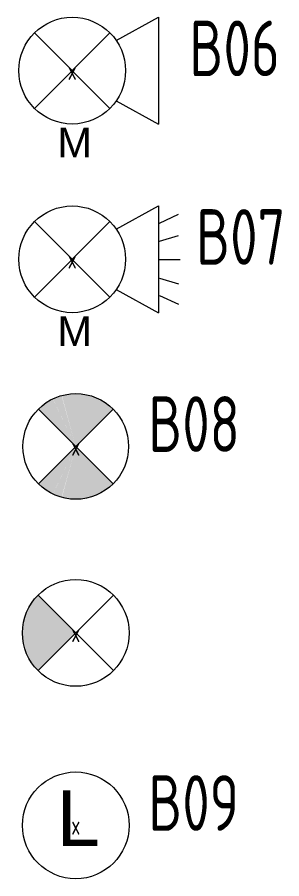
# Model space of a CAD drawing. Header units: metres. Extents: x -162 to 83385, y -62392 to -1971.
# Drawn here: x -25 to 689, y -26855 to -24531 of the extents above; entities that cross this region are included whole.
import ezdxf
from ezdxf.enums import TextEntityAlignment as Align

# ---------------------------------------------------------------- set-up
doc = ezdxf.new("R2010")
doc.units = ezdxf.units.M
doc.header["$LTSCALE"] = 0.5
for name, color, linetype, lineweight in [('ELIN_Attribut_01_Produkt_ID', 7, 'Continuous', 0), ('ELIN_Attribut_02_Stromkreis', 7, 'Continuous', 0), ('ELIN_Attribut_03_Verteilerbereich', 7, 'Continuous', 0), ('ELIN_Attribut_04_Montagehoehe', 7, 'Continuous', 0), ('ELIN_Attribut_05_Montageart', 7, 'Continuous', 0), ('ELIN_Attribut_06_Tuernummer', 7, 'Continuous', 0), ('ELIN_Attribut_07_Bemerkung', 7, 'Continuous', 0), ('ELIN_Attribut_08_Adresse', 7, 'Continuous', 0), ('ELIN_Attribut_10_AKZ1', 7, 'Continuous', 0), ('ELIN_Attribut_11_AKZ2', 7, 'Continuous', 0), ('ELIN_Attribut_12_Sonstiges1', 7, 'Continuous', 0), ('ELIN_Attribut_13_Sonstiges2', 7, 'Continuous', 0), ('ELIN_Attribut_14_Bauteil', 7, 'Continuous', 0), ('ELIN_Attribut_15_Ebene', 7, 'Continuous', 0), ('ELIN_Attribut_16_Raumnummer', 7, 'Continuous', 0), ('ELIN_Attribut_17_Raumname', 7, 'Continuous', 0), ('ELIN_Attribut_18_Montageabschnitt', 7, 'Continuous', 0), ('ELIN_Attribut_Basispunkt', 2, 'Continuous', 0), ('ELIN_Attribute_GEMOS', 11, 'Continuous', 0), ('ELIN_BMA_DE_Brandmeldeanlage', 10, 'Continuous', 0), ('ELIN_BMA_WA_Brandmeldeanlage', 10, 'Continuous', 0)]:
    doc.layers.add(name, color=color, linetype=linetype, lineweight=lineweight)
doc.layers.get('0').off()
doc.styles.add('ARIAL', font='arial.ttf')
doc.styles.add('ELIN_Attribute', font='isocp.shx', dxfattribs={"width": 0.8})

# ---------------------------------------------------------------- blocks, each defined once
blk = doc.blocks.new('ELIN_BMA_FLAMMENMELDER')
h = blk.add_hatch(color=0)
edge = h.paths.add_edge_path()
edge.add_line((-101.8213400233207, 101.8213400232834), (5.684341886080801e-11, -5.684341886080801e-11))
edge.add_line((0, -5.68434e-11), (-101.8213400233207, -101.8213400233971))
edge.add_arc((0, -5.68434e-11), 143.9971199999991, 135.0000000000112, 225.0000000000057, ccw=False)
at = {"color": 0}
for p, q in [((-101.8213400233776, 101.8213400232834), (101.8213400233207, -101.8213400232834)), ((-101.8213400233207, -101.8213400232834), (101.8213400233207, 101.8213400232834))]:
    blk.add_line(p, q, dxfattribs=at)
blk.add_circle((0, -5.68434e-11), 143.9971199999991, dxfattribs=at)
at = {"layer": 'ELIN_Attribut_01_Produkt_ID', "style": 'ELIN_Attribute', "width": 0.8, "flags": 8}
blk.add_attdef('01_PRODUKT_ID', (195.7670838415615, -14.61626717647954, -4.9999471e-09), '', height=150, dxfattribs=at)
at = {"layer": 'ELIN_Attribut_02_Stromkreis', "style": 'ELIN_Attribute', "width": 0.8, "flags": 8}
blk.add_attdef('02_STROMKREIS', (195.7670838415615, 185.3837328235204, -4.9999471e-09), '', height=150, dxfattribs=at)
at = {"layer": 'ELIN_Attribut_03_Verteilerbereich', "style": 'ELIN_Attribute', "width": 0.8, "flags": 8}
blk.add_attdef('03_VERTEILERBEREICH', (195.7670838415615, -404.4025393759238, -4.9999471e-09), '', height=125, dxfattribs=at)
at = {"layer": 'ELIN_Attribut_04_Montagehoehe', "style": 'ELIN_Attribute', "width": 0.8, "flags": 8}
blk.add_attdef('04_MONTAGEHOEHE', text='', height=125, dxfattribs=at).set_placement((-209.6930285920607, -14.61626717647954, -4.9999471e-09), align=Align.RIGHT)
at = {"layer": 'ELIN_Attribut_05_Montageart', "style": 'ELIN_Attribute', "width": 0.8, "flags": 8}
blk.add_attdef('05_MONTAGEART', (195.7670838415615, -204.4025393759239, -4.9999471e-09), '', height=125, dxfattribs=at)
at = {"layer": 'ELIN_Attribut_06_Tuernummer', "style": 'ELIN_Attribute', "width": 0.8, "flags": 8}
blk.add_attdef('06_TUERNUMMER', text='', height=125, dxfattribs=at).set_placement((-209.6930285920608, -214.6162671764795, -4.9999471e-09), align=Align.RIGHT)
at = {"layer": 'ELIN_Attribut_07_Bemerkung', "style": 'ELIN_Attribute', "width": 0.8, "flags": 8}
blk.add_attdef('07_BEMERKUNG', (198.4357215023464, -844.5456885731637, -9.9998942e-09), '', height=125, dxfattribs=at)
at = {"layer": 'ELIN_Attribut_08_Adresse', "style": 'ELIN_Attribute', "width": 0.8, "flags": 8}
blk.add_attdef('08_ADRESSE', (198.4357215023465, -1100.613549658528, -9.9998942e-09), '', height=125, dxfattribs=at)
at = {"layer": 'ELIN_Attribut_10_AKZ1', "style": 'ELIN_Attribute', "width": 0.8, "flags": 8}
blk.add_attdef('10_AKZ1', (195.767083841561, -1466.648002017251, -4.9999471e-09), '', height=125, dxfattribs=at)
at = {"layer": 'ELIN_Attribut_11_AKZ2', "style": 'ELIN_Attribute', "width": 0.8, "flags": 8}
blk.add_attdef('11_AKZ2', (195.767083841561, -1622.949313398762, -4.9999471e-09), '', height=125, dxfattribs=at)
at = {"layer": 'ELIN_Attribut_12_Sonstiges1', "style": 'ELIN_Attribute', "width": 0.8, "flags": 8}
blk.add_attdef('12_SONSTIGES1', (198.4357215023464, -2000.715597372766, -9.9998942e-09), '', height=125, dxfattribs=at)
at = {"layer": 'ELIN_Attribut_13_Sonstiges2', "style": 'ELIN_Attribute', "width": 0.8, "flags": 8}
blk.add_attdef('13_SONSTIGES2', (198.4357215023464, -2151.559827719148, -9.9998942e-09), '', height=125, dxfattribs=at)
at = {"layer": 'ELIN_Attribut_14_Bauteil', "style": 'ELIN_Attribute', "width": 0.8, "flags": 8}
blk.add_attdef('14_BAUTEIL', (198.4357215023465, -2971.08675967849, -9.9998942e-09), '', height=125, dxfattribs=at)
at = {"layer": 'ELIN_Attribut_15_Ebene', "style": 'ELIN_Attribute', "width": 0.8, "flags": 8}
blk.add_attdef('15_EBENE', (198.4357215023464, -3118.301446537365, -9.9998942e-09), '', height=125, dxfattribs=at)
at = {"layer": 'ELIN_Attribut_16_Raumnummer', "style": 'ELIN_Attribute', "width": 0.8, "flags": 8}
blk.add_attdef('16_RAUMNUMMER', (198.4357215023464, -3312.624884140535, -9.9998942e-09), '', height=125, dxfattribs=at)
at = {"layer": 'ELIN_Attribut_17_Raumname', "style": 'ELIN_Attribute', "width": 0.8, "flags": 8}
blk.add_attdef('17_RAUMNAME', (198.4357215023464, -3469.124576954027, -9.9998942e-09), '', height=125, dxfattribs=at)
at = {"layer": 'ELIN_Attribut_18_Montageabschnitt', "style": 'ELIN_Attribute', "width": 0.8, "flags": 8}
blk.add_attdef('18_MONTAGEABSCHNITT', (198.4357215023464, -3670.069282440827, -9.9998942e-09), '', height=125, dxfattribs=at)
at = {"layer": 'ELIN_Attribut_Basispunkt', "style": 'ELIN_Attribute', "width": 0.8, "flags": 8}
blk.add_attdef('Basispunkt', text='', height=50, dxfattribs=at).set_placement((0, 0), align=Align.MIDDLE)
at = {"layer": 'ELIN_Attribute_GEMOS', "style": 'ELIN_Attribute', "width": 0.6, "flags": 8}
for tag, p in [('G01_PRO02ID', (1620.46345648876, 183.625834917826)), ('G02_BEZEICHNUNG', (1620.46345648876, -14.61626717647959, -4.9999471e-09)), ('G03_DESCRIPTION', (1620.46345648876, -204.4025393759239, -4.9999471e-09)), ('G04_GEMOS-SYMBOL', (1623.812419610156, -404.4025393759238, -4.9999471e-09)), ('G05_GEMOS-TYP', (1623.812419610156, -604.4025393759238, -4.9999471e-09)), ('G06_ORTSKENNUNG', (1620.46345648876, -804.4025393759238, -4.9999471e-09)), ('G07_FREI1', (1620.46345648876, -1004.402539375924, -4.9999471e-09)), ('G08_FREI2', (1620.46345648876, -1204.402539375924, -4.9999471e-09))]:
    blk.add_attdef(tag, p, '', height=125, dxfattribs=at)
at = {"layer": 'ELIN_Attribute_GEMOS', "style": 'ELIN_Attribute', "width": 0.6}
blk.add_attdef('G08_FREI1', (1620.46345648876, -1004.402539375924, -4.9999471e-09), '', height=125, dxfattribs=at)
blk = doc.blocks.new('ELIN_BMA_Wärmemelder')
at = {"color": 0}
for p, q in [((-100.8047005465382, 100.805174661941), (100.8047010218829, -100.8042269064801)), ((100.8047010218829, 100.805174661941), (-100.8047005465382, -100.8042269064801))]:
    blk.add_line(p, q, dxfattribs=at)
blk.add_circle((2.376723815e-07, 0.0004738777304727), 142.559375, dxfattribs=at)
for points in [[(2.376723815e-07, 0.0004738777304727), (-37.75507738245184, 137.9493268481408), (-22.40407069980252, 140.0412115828902)], [(2.374904826e-07, 0.0004738779050956), (8.995752998012494, 142.1331244835699), (-23.10184195456937, 139.3439072826539)], [(-22.40407069980252, 140.0412115828902), (-22.40407069980252, 140.0412115828902), (2.376723815e-07, 0.0004738777304727)], [(2.374904826e-07, 0.0004738779050956), (8.297981743245643, 141.4358201833336), (36.9066813442801, 137.9493268481408)], [(2.376723815e-07, 0.0004738777304727), (-100.5546857003614, 100.2949509675625), (-79.62146990184233, 116.3329217069502)], [(2.376723815e-07, 0.0004738777304727), (-80.3192411566092, 116.3329217069502), (-61.47937820008197, 127.4897623446548)], [(2.374904826e-07, 0.0004738779050956), (-61.47937820008197, 128.1870666448911), (-38.45284863721868, 137.2520225479045)], [(73.88867508023719, 121.214051808546), (36.9066813442801, 137.9493268481408), (2.374904826e-07, 0.0004738779050956)], [(2.374904826e-07, 0.0004738779050956), (101.1018321717161, 100.9922552677988), (73.88867508023719, 121.214051808546)], [(2.376723815e-07, 0.0004738777304727), (-100.5546857003614, -100.2940032121016), (-79.62146990184233, -116.3319739514601)], [(2.376723815e-07, 0.0004738777304727), (-80.3192411566092, -116.3319739514601), (-61.47937820008197, -127.4888145891938)], [(2.374904826e-07, 0.0004738775558497), (-61.47937820008197, -128.1861188894301), (-38.45284863721868, -137.2510747924436)], [(2.376723815e-07, 0.0004738777304727), (-37.75507738245184, -137.9483790926799), (-22.40407069980252, -140.0402638274292)], [(2.374904826e-07, 0.0004738775558497), (8.995752998012494, -142.1321767281089), (-23.10184195456937, -139.3429595271929)], [(-22.40407069980252, -140.0402638274292), (-22.40407069980252, -140.0402638274292), (2.376723815e-07, 0.0004738777304727)], [(2.374904826e-07, 0.0004738775558497), (8.297981743245643, -141.4348724278727), (36.9066813442801, -137.9483790926799)], [(73.88867508023719, -121.213104053085), (36.9066813442801, -137.9483790926799), (2.374904826e-07, 0.0004738775558497)], [(2.374904826e-07, 0.0004738775558497), (101.1018321717161, -100.9913075123088), (73.88867508023719, -121.213104053085)]]:
    blk.add_solid(points, dxfattribs=at)
at = {"layer": 'ELIN_Attribut_01_Produkt_ID', "style": 'ELIN_Attribute', "width": 0.8, "flags": 8}
blk.add_attdef('01_PRODUKT_ID', (195.7670838417888, -14.61579306169165, -4.9999471e-09), '', height=150, dxfattribs=at)
at = {"layer": 'ELIN_Attribut_02_Stromkreis', "style": 'ELIN_Attribute', "width": 0.8, "flags": 8}
blk.add_attdef('02_STROMKREIS', (195.7670838417888, 185.3842069383083, -4.9999471e-09), '', height=150, dxfattribs=at)
at = {"layer": 'ELIN_Attribut_03_Verteilerbereich', "style": 'ELIN_Attribute', "width": 0.8, "flags": 8}
blk.add_attdef('03_VERTEILERBEREICH', (195.7670838417888, -404.402065261136, -4.9999471e-09), '', height=125, dxfattribs=at)
at = {"layer": 'ELIN_Attribut_04_Montagehoehe', "style": 'ELIN_Attribute', "width": 0.8, "flags": 8}
blk.add_attdef('04_MONTAGEHOEHE', text='', height=125, dxfattribs=at).set_placement((-209.6930285918334, -14.61579306169167, -4.9999471e-09), align=Align.RIGHT)
at = {"layer": 'ELIN_Attribut_05_Montageart', "style": 'ELIN_Attribute', "width": 0.8, "flags": 8}
blk.add_attdef('05_MONTAGEART', (195.7670838417888, -204.402065261136, -4.9999471e-09), '', height=125, dxfattribs=at)
at = {"layer": 'ELIN_Attribut_06_Tuernummer', "style": 'ELIN_Attribute', "width": 0.8, "flags": 8}
blk.add_attdef('06_TUERNUMMER', text='', height=125, dxfattribs=at).set_placement((-209.6930285918335, -214.6157930616917, -4.9999471e-09), align=Align.RIGHT)
at = {"layer": 'ELIN_Attribut_07_Bemerkung', "style": 'ELIN_Attribute', "width": 0.8, "flags": 8}
blk.add_attdef('07_BEMERKUNG', (198.4357215025737, -844.5452144583759, -9.9998942e-09), '', height=125, dxfattribs=at)
at = {"layer": 'ELIN_Attribut_08_Adresse', "style": 'ELIN_Attribute', "width": 0.8, "flags": 8}
blk.add_attdef('08_ADRESSE', (198.4357215025738, -1100.61307554374, -9.9998942e-09), '', height=125, dxfattribs=at)
at = {"layer": 'ELIN_Attribut_10_AKZ1', "style": 'ELIN_Attribute', "width": 0.8, "flags": 8}
blk.add_attdef('10_AKZ1', (195.7670838417883, -1466.647527902463, -4.9999471e-09), '', height=125, dxfattribs=at)
at = {"layer": 'ELIN_Attribut_11_AKZ2', "style": 'ELIN_Attribute', "width": 0.8, "flags": 8}
blk.add_attdef('11_AKZ2', (195.7670838417883, -1622.948839283974, -4.9999471e-09), '', height=125, dxfattribs=at)
at = {"layer": 'ELIN_Attribut_12_Sonstiges1', "style": 'ELIN_Attribute', "width": 0.8, "flags": 8}
blk.add_attdef('12_SONSTIGES1', (198.4357215025737, -2000.715123257978, -9.9998942e-09), '', height=125, dxfattribs=at)
at = {"layer": 'ELIN_Attribut_13_Sonstiges2', "style": 'ELIN_Attribute', "width": 0.8, "flags": 8}
blk.add_attdef('13_SONSTIGES2', (198.4357215025737, -2151.55935360436, -9.9998942e-09), '', height=125, dxfattribs=at)
at = {"layer": 'ELIN_Attribut_14_Bauteil', "style": 'ELIN_Attribute', "width": 0.8, "flags": 8}
blk.add_attdef('14_BAUTEIL', (198.4357215025738, -2971.086285563703, -9.9998942e-09), '', height=125, dxfattribs=at)
at = {"layer": 'ELIN_Attribut_15_Ebene', "style": 'ELIN_Attribute', "width": 0.8, "flags": 8}
blk.add_attdef('15_EBENE', (198.4357215025737, -3118.300972422578, -9.9998942e-09), '', height=125, dxfattribs=at)
at = {"layer": 'ELIN_Attribut_16_Raumnummer', "style": 'ELIN_Attribute', "width": 0.8, "flags": 8}
blk.add_attdef('16_RAUMNUMMER', (198.4357215025737, -3312.624410025747, -9.9998942e-09), '', height=125, dxfattribs=at)
at = {"layer": 'ELIN_Attribut_17_Raumname', "style": 'ELIN_Attribute', "width": 0.8, "flags": 8}
blk.add_attdef('17_RAUMNAME', (198.4357215025737, -3469.12410283924, -9.9998942e-09), '', height=125, dxfattribs=at)
at = {"layer": 'ELIN_Attribut_18_Montageabschnitt', "style": 'ELIN_Attribute', "width": 0.8, "flags": 8}
blk.add_attdef('18_MONTAGEABSCHNITT', (198.4357215025737, -3670.068808326039, -9.9998942e-09), '', height=125, dxfattribs=at)
at = {"layer": 'ELIN_Attribut_Basispunkt', "style": 'ELIN_Attribute', "width": 0.8, "flags": 8}
blk.add_attdef('Basispunkt', text='', height=50, dxfattribs=at).set_placement((0, 0), align=Align.MIDDLE)
at = {"layer": 'ELIN_Attribute_GEMOS', "style": 'ELIN_Attribute', "width": 0.6, "flags": 8}
for tag, p in [('G01_PRO02ID', (1620.463456488987, 183.6263090326139)), ('G02_BEZEICHNUNG', (1620.463456488987, -14.61579306169172, -4.9999471e-09)), ('G03_DESCRIPTION', (1620.463456488987, -204.402065261136, -4.9999471e-09)), ('G04_GEMOS-SYMBOL', (1623.812419610383, -404.402065261136, -4.9999471e-09)), ('G05_GEMOS-TYP', (1623.812419610383, -604.402065261136, -4.9999471e-09)), ('G06_ORTSKENNUNG', (1620.463456488987, -804.402065261136, -4.9999471e-09)), ('G08_FREI1', (1620.463456488987, -1004.402065261136, -4.9999471e-09)), ('G08_FREI2', (1620.463456488987, -1204.402065261136, -4.9999471e-09))]:
    blk.add_attdef(tag, p, '', height=125, dxfattribs=at)
blk = doc.blocks.new('ELIN_BMA_Luftungskanalmedler')
at = {"color": 0}
blk.add_circle((2.273737e-10, 0), 144.0000144, dxfattribs=at)
at = {"color": 0, "style": 'ARIAL'}
blk.add_text('L', height=150, dxfattribs=at).set_placement((-51.69395762529305, -55.58059686117999, 1e-07))
at = {"layer": 'ELIN_Attribut_01_Produkt_ID', "style": 'ELIN_Attribute', "width": 0.8, "flags": 8}
blk.add_attdef('01_PRODUKT_ID', (195.7670838420163, -14.61626717647954, -4.9999471e-09), '', height=150, dxfattribs=at)
at = {"layer": 'ELIN_Attribut_02_Stromkreis', "style": 'ELIN_Attribute', "width": 0.8, "flags": 8}
blk.add_attdef('02_STROMKREIS', (195.7670838420163, 185.3837328235204, -4.9999471e-09), '', height=150, dxfattribs=at)
at = {"layer": 'ELIN_Attribut_03_Verteilerbereich', "style": 'ELIN_Attribute', "width": 0.8, "flags": 8}
blk.add_attdef('03_VERTEILERBEREICH', (195.7670838420162, -404.4025393759238, -4.9999471e-09), '', height=125, dxfattribs=at)
at = {"layer": 'ELIN_Attribut_04_Montagehoehe', "style": 'ELIN_Attribute', "width": 0.8, "flags": 8}
blk.add_attdef('04_MONTAGEHOEHE', text='', height=125, dxfattribs=at).set_placement((-209.693028591606, -14.61626717647954, -4.9999471e-09), align=Align.RIGHT)
at = {"layer": 'ELIN_Attribut_05_Montageart', "style": 'ELIN_Attribute', "width": 0.8, "flags": 8}
blk.add_attdef('05_MONTAGEART', (195.7670838420163, -204.4025393759239, -4.9999471e-09), '', height=125, dxfattribs=at)
at = {"layer": 'ELIN_Attribut_06_Tuernummer', "style": 'ELIN_Attribute', "width": 0.8, "flags": 8}
blk.add_attdef('06_TUERNUMMER', text='', height=125, dxfattribs=at).set_placement((-209.6930285916061, -214.6162671764795, -4.9999471e-09), align=Align.RIGHT)
at = {"layer": 'ELIN_Attribut_07_Bemerkung', "style": 'ELIN_Attribute', "width": 0.8, "flags": 8}
blk.add_attdef('07_BEMERKUNG', (198.4357215028012, -844.5456885731637, -9.9998942e-09), '', height=125, dxfattribs=at)
at = {"layer": 'ELIN_Attribut_08_Adresse', "style": 'ELIN_Attribute', "width": 0.8, "flags": 8}
blk.add_attdef('08_ADRESSE', (198.4357215028012, -1100.613549658528, -9.9998942e-09), '', height=125, dxfattribs=at)
at = {"layer": 'ELIN_Attribut_10_AKZ1', "style": 'ELIN_Attribute', "width": 0.8, "flags": 8}
blk.add_attdef('10_AKZ1', (195.7670838420158, -1466.648002017251, -4.9999471e-09), '', height=125, dxfattribs=at)
at = {"layer": 'ELIN_Attribut_11_AKZ2', "style": 'ELIN_Attribute', "width": 0.8, "flags": 8}
blk.add_attdef('11_AKZ2', (195.7670838420158, -1622.949313398762, -4.9999471e-09), '', height=125, dxfattribs=at)
at = {"layer": 'ELIN_Attribut_12_Sonstiges1', "style": 'ELIN_Attribute', "width": 0.8, "flags": 8}
blk.add_attdef('12_SONSTIGES1', (198.4357215028012, -2000.715597372766, -9.9998942e-09), '', height=125, dxfattribs=at)
at = {"layer": 'ELIN_Attribut_13_Sonstiges2', "style": 'ELIN_Attribute', "width": 0.8, "flags": 8}
blk.add_attdef('13_SONSTIGES2', (198.4357215028012, -2151.559827719148, -9.9998942e-09), '', height=125, dxfattribs=at)
at = {"layer": 'ELIN_Attribut_14_Bauteil', "style": 'ELIN_Attribute', "width": 0.8, "flags": 8}
blk.add_attdef('14_BAUTEIL', (198.4357215028012, -2971.08675967849, -9.9998942e-09), '', height=125, dxfattribs=at)
at = {"layer": 'ELIN_Attribut_15_Ebene', "style": 'ELIN_Attribute', "width": 0.8, "flags": 8}
blk.add_attdef('15_EBENE', (198.4357215028012, -3118.301446537365, -9.9998942e-09), '', height=125, dxfattribs=at)
at = {"layer": 'ELIN_Attribut_16_Raumnummer', "style": 'ELIN_Attribute', "width": 0.8, "flags": 8}
blk.add_attdef('16_RAUMNUMMER', (198.4357215028012, -3312.624884140535, -9.9998942e-09), '', height=125, dxfattribs=at)
at = {"layer": 'ELIN_Attribut_17_Raumname', "style": 'ELIN_Attribute', "width": 0.8, "flags": 8}
blk.add_attdef('17_RAUMNAME', (198.4357215028012, -3469.124576954027, -9.9998942e-09), '', height=125, dxfattribs=at)
at = {"layer": 'ELIN_Attribut_18_Montageabschnitt', "style": 'ELIN_Attribute', "width": 0.8, "flags": 8}
blk.add_attdef('18_MONTAGEABSCHNITT', (198.4357215028012, -3670.069282440827, -9.9998942e-09), '', height=125, dxfattribs=at)
at = {"layer": 'ELIN_Attribut_Basispunkt', "style": 'ELIN_Attribute', "width": 0.8, "flags": 8}
blk.add_attdef('Basispunkt', text='', height=50, dxfattribs=at).set_placement((0, 0), align=Align.MIDDLE)
at = {"layer": 'ELIN_Attribute_GEMOS', "style": 'ELIN_Attribute', "width": 0.6, "flags": 8}
for tag, p in [('G01_PRO02ID', (1620.463456489215, 183.625834917826)), ('G02_BEZEICHNUNG', (1620.463456489215, -14.61626717647959, -4.9999471e-09)), ('G03_DESCRIPTION', (1620.463456489215, -204.4025393759239, -4.9999471e-09)), ('G04_GEMOS-SYMBOL', (1623.812419610611, -404.4025393759238, -4.9999471e-09)), ('G05_GEMOS-TYP', (1623.812419610611, -604.4025393759238, -4.9999471e-09)), ('G06_ORTSKENNUNG', (1620.463456489215, -804.4025393759238, -4.9999471e-09)), ('G08_FREI1', (1620.463456489215, -1004.402539375924, -4.9999471e-09)), ('G08_FREI2', (1620.463456489215, -1204.402539375924, -4.9999471e-09))]:
    blk.add_attdef(tag, p, '', height=125, dxfattribs=at)
blk = doc.blocks.new('ELIN_BMA_opt.und akust.Brandmelder')
at = {"color": 0}
for p, q in [((118.7263016953657, 81.48662118986913), (232.8322905426864, 144.0000144)), ((232.8322905426864, 144.0000144), (232.8322905426864, -144.0000144000001)), ((-101.8233866732043, -101.823386673208), (101.8233866732043, 101.823386673208)), ((-101.823386673208, 101.823386673208), (101.823386673208, -101.823386673208)), ((-101.823386673208, -101.823386673208), (101.823386673208, 101.823386673208)), ((118.7263016953657, -81.48662118986913), (232.8322905426864, -144.0000144))]:
    blk.add_line(p, q, dxfattribs=at)
for points in [[(235.4696241041974, 97.67712775520671), (286.7170199571475, 121.6256803027689)], [(235.4696241041974, 48.70131873280371), (286.7170199571475, 64.49816235884957)], [(232.8322905426864, -0.8603591453455408), (291.4829170472446, -0.8603591453455408)], [(235.4696241041974, -50.42203702349475), (286.7170199571475, -66.21888064954061)], [(235.4696241041974, -97.67712775520671), (286.7170199571475, -121.4284634913285)]]:
    blk.add_lwpolyline(points, dxfattribs=at)
blk.add_circle((0, 0), 144.0000144, dxfattribs=at)
at = {"lineweight": 0, "insert": (-39.97594477205908, -154.1776054209986), "char_height": 80, "attachment_point": 1}
blk.add_mtext_dynamic_manual_height_columns('{\\fArial|b0|i0|c0|p34;M}', width=240.0680849852506, gutter_width=100, heights=[0], dxfattribs=at)
at = {"layer": 'ELIN_Attribut_01_Produkt_ID', "style": 'ELIN_Attribute', "width": 0.8, "flags": 8}
blk.add_attdef('01_PRODUKT_ID', (195.7670838417889, -14.61626717647957, -4.9999471e-09), '', height=150, dxfattribs=at)
at = {"layer": 'ELIN_Attribut_02_Stromkreis', "style": 'ELIN_Attribute', "width": 0.8, "flags": 8}
blk.add_attdef('02_STROMKREIS', (195.7670838417889, 185.3837328235204, -4.9999471e-09), '', height=150, dxfattribs=at)
at = {"layer": 'ELIN_Attribut_03_Verteilerbereich', "style": 'ELIN_Attribute', "width": 0.8, "flags": 8}
blk.add_attdef('03_VERTEILERBEREICH', (195.7670838417888, -404.4025393759238, -4.9999471e-09), '', height=125, dxfattribs=at)
at = {"layer": 'ELIN_Attribut_04_Montagehoehe', "style": 'ELIN_Attribute', "width": 0.8, "flags": 8}
blk.add_attdef('04_MONTAGEHOEHE', text='', height=125, dxfattribs=at).set_placement((-209.6930285918333, -14.61626717647954, -4.9999471e-09), align=Align.RIGHT)
at = {"layer": 'ELIN_Attribut_05_Montageart', "style": 'ELIN_Attribute', "width": 0.8, "flags": 8}
blk.add_attdef('05_MONTAGEART', (195.7670838417889, -204.4025393759239, -4.9999471e-09), '', height=125, dxfattribs=at)
at = {"layer": 'ELIN_Attribut_06_Tuernummer', "style": 'ELIN_Attribute', "width": 0.8, "flags": 8}
blk.add_attdef('06_TUERNUMMER', text='', height=125, dxfattribs=at).set_placement((-209.6930285918334, -214.6162671764795, -4.9999471e-09), align=Align.RIGHT)
at = {"layer": 'ELIN_Attribut_07_Bemerkung', "style": 'ELIN_Attribute', "width": 0.8, "flags": 8}
blk.add_attdef('07_BEMERKUNG', (198.4357215025738, -844.5456885731637, -9.9998942e-09), '', height=125, dxfattribs=at)
at = {"layer": 'ELIN_Attribut_08_Adresse', "style": 'ELIN_Attribute', "width": 0.8, "flags": 8}
blk.add_attdef('08_ADRESSE', (198.4357215025738, -1100.613549658528, -9.9998942e-09), '', height=125, dxfattribs=at)
at = {"layer": 'ELIN_Attribut_10_AKZ1', "style": 'ELIN_Attribute', "width": 0.8, "flags": 8}
blk.add_attdef('10_AKZ1', (195.7670838417884, -1466.648002017251, -4.9999471e-09), '', height=125, dxfattribs=at)
at = {"layer": 'ELIN_Attribut_11_AKZ2', "style": 'ELIN_Attribute', "width": 0.8, "flags": 8}
blk.add_attdef('11_AKZ2', (195.7670838417884, -1622.949313398762, -4.9999471e-09), '', height=125, dxfattribs=at)
at = {"layer": 'ELIN_Attribut_12_Sonstiges1', "style": 'ELIN_Attribute', "width": 0.8, "flags": 8}
blk.add_attdef('12_SONSTIGES1', (198.4357215025738, -2000.715597372766, -9.9998942e-09), '', height=125, dxfattribs=at)
at = {"layer": 'ELIN_Attribut_13_Sonstiges2', "style": 'ELIN_Attribute', "width": 0.8, "flags": 8}
blk.add_attdef('13_SONSTIGES2', (198.4357215025738, -2151.559827719148, -9.9998942e-09), '', height=125, dxfattribs=at)
at = {"layer": 'ELIN_Attribut_14_Bauteil', "style": 'ELIN_Attribute', "width": 0.8, "flags": 8}
blk.add_attdef('14_BAUTEIL', (198.4357215025738, -2971.08675967849, -9.9998942e-09), '', height=125, dxfattribs=at)
at = {"layer": 'ELIN_Attribut_15_Ebene', "style": 'ELIN_Attribute', "width": 0.8, "flags": 8}
blk.add_attdef('15_EBENE', (198.4357215025738, -3118.301446537365, -9.9998942e-09), '', height=125, dxfattribs=at)
at = {"layer": 'ELIN_Attribut_16_Raumnummer', "style": 'ELIN_Attribute', "width": 0.8, "flags": 8}
blk.add_attdef('16_RAUMNUMMER', (198.4357215025738, -3312.624884140535, -9.9998942e-09), '', height=125, dxfattribs=at)
at = {"layer": 'ELIN_Attribut_17_Raumname', "style": 'ELIN_Attribute', "width": 0.8, "flags": 8}
blk.add_attdef('17_RAUMNAME', (198.4357215025738, -3469.124576954027, -9.9998942e-09), '', height=125, dxfattribs=at)
at = {"layer": 'ELIN_Attribut_18_Montageabschnitt', "style": 'ELIN_Attribute', "width": 0.8, "flags": 8}
blk.add_attdef('18_MONTAGEABSCHNITT', (198.4357215025738, -3670.069282440827, -9.9998942e-09), '', height=125, dxfattribs=at)
at = {"layer": 'ELIN_Attribut_Basispunkt', "style": 'ELIN_Attribute', "width": 0.8, "flags": 8}
blk.add_attdef('Basispunkt', text='', height=50, dxfattribs=at).set_placement((0, 0), align=Align.MIDDLE)
at = {"layer": 'ELIN_Attribute_GEMOS', "style": 'ELIN_Attribute', "width": 0.6, "flags": 8}
for tag, p in [('G01_PRO02ID', (1620.463456488987, 183.625834917826)), ('G02_BEZEICHNUNG', (1620.463456488987, -14.61626717647959, -4.9999471e-09)), ('G03_DESCRIPTION', (1620.463456488987, -204.4025393759239, -4.9999471e-09)), ('G04_GEMOS-SYMBOL', (1623.812419610383, -404.4025393759238, -4.9999471e-09)), ('G05_GEMOS-TYP', (1623.812419610383, -604.4025393759238, -4.9999471e-09)), ('G06_ORTSKENNUNG', (1620.463456488987, -804.4025393759238, -4.9999471e-09)), ('G08_FREI1', (1620.463456488987, -1004.402539375924, -4.9999471e-09)), ('G08_FREI2', (1620.463456488987, -1204.402539375924, -4.9999471e-09))]:
    blk.add_attdef(tag, p, '', height=125, dxfattribs=at)
blk = doc.blocks.new('ELIN_BMA_Multisensormelder O²T+Sirene')
at = {"color": 0}
for p, q in [((118.7263016953657, 81.48662118986913), (232.8322905426864, 144.0000144)), ((232.8322905426864, 144.0000144), (232.8322905426864, -144.0000144000001)), ((-101.8233866732043, -101.823386673208), (101.8233866732043, 101.823386673208)), ((-101.823386673208, 101.823386673208), (101.823386673208, -101.823386673208)), ((-101.823386673208, -101.823386673208), (101.823386673208, 101.823386673208)), ((118.7263016953657, -81.48662118986913), (232.8322905426864, -144.0000144))]:
    blk.add_line(p, q, dxfattribs=at)
blk.add_circle((0, 0), 144.0000144, dxfattribs=at)
at = {"lineweight": 0, "insert": (-39.97594477205908, -154.1776054209986), "char_height": 80, "attachment_point": 1}
blk.add_mtext_dynamic_manual_height_columns('{\\fArial|b0|i0|c0|p34;M}', width=240.0680849852506, gutter_width=100, heights=[0], dxfattribs=at)
at = {"layer": 'ELIN_Attribut_01_Produkt_ID', "style": 'ELIN_Attribute', "width": 0.8, "flags": 8}
blk.add_attdef('01_PRODUKT_ID', (316.4175065465552, -14.91983516939945, -4.9999471e-09), '', height=150, dxfattribs=at)
at = {"layer": 'ELIN_Attribut_02_Stromkreis', "style": 'ELIN_Attribute', "width": 0.8, "flags": 8}
blk.add_attdef('02_STROMKREIS', (316.4175065465552, 185.0801648306005, -4.9999471e-09), '', height=150, dxfattribs=at)
at = {"layer": 'ELIN_Attribut_03_Verteilerbereich', "style": 'ELIN_Attribute', "width": 0.8, "flags": 8}
blk.add_attdef('03_VERTEILERBEREICH', (316.417506546555, -404.7061073688437, -4.9999471e-09), '', height=125, dxfattribs=at)
at = {"layer": 'ELIN_Attribut_04_Montagehoehe', "style": 'ELIN_Attribute', "width": 0.8, "flags": 8}
blk.add_attdef('04_MONTAGEHOEHE', text='', height=125, dxfattribs=at).set_placement((-209.9965965847533, -14.91983516939946, -4.9999471e-09), align=Align.RIGHT)
at = {"layer": 'ELIN_Attribut_05_Montageart', "style": 'ELIN_Attribute', "width": 0.8, "flags": 8}
blk.add_attdef('05_MONTAGEART', (316.4175065465552, -204.7061073688438, -4.9999471e-09), '', height=125, dxfattribs=at)
at = {"layer": 'ELIN_Attribut_06_Tuernummer', "style": 'ELIN_Attribute', "width": 0.8, "flags": 8}
blk.add_attdef('06_TUERNUMMER', text='', height=125, dxfattribs=at).set_placement((-209.9965965847533, -214.9198351693994, -4.9999471e-09), align=Align.RIGHT)
at = {"layer": 'ELIN_Attribut_07_Bemerkung', "style": 'ELIN_Attribute', "width": 0.8, "flags": 8}
blk.add_attdef('07_BEMERKUNG', (319.08614420734, -844.8492565660837, -9.9998942e-09), '', height=125, dxfattribs=at)
at = {"layer": 'ELIN_Attribut_08_Adresse', "style": 'ELIN_Attribute', "width": 0.8, "flags": 8}
blk.add_attdef('08_ADRESSE', (319.08614420734, -1100.917117651448, -9.9998942e-09), '', height=125, dxfattribs=at)
at = {"layer": 'ELIN_Attribut_10_AKZ1', "style": 'ELIN_Attribute', "width": 0.8, "flags": 8}
blk.add_attdef('10_AKZ1', (316.4175065465546, -1466.951570010171, -4.9999471e-09), '', height=125, dxfattribs=at)
at = {"layer": 'ELIN_Attribut_11_AKZ2', "style": 'ELIN_Attribute', "width": 0.8, "flags": 8}
blk.add_attdef('11_AKZ2', (316.4175065465546, -1623.252881391681, -4.9999471e-09), '', height=125, dxfattribs=at)
at = {"layer": 'ELIN_Attribut_12_Sonstiges1', "style": 'ELIN_Attribute', "width": 0.8, "flags": 8}
blk.add_attdef('12_SONSTIGES1', (319.08614420734, -2001.019165365686, -9.9998942e-09), '', height=125, dxfattribs=at)
at = {"layer": 'ELIN_Attribut_13_Sonstiges2', "style": 'ELIN_Attribute', "width": 0.8, "flags": 8}
blk.add_attdef('13_SONSTIGES2', (319.08614420734, -2151.863395712068, -9.9998942e-09), '', height=125, dxfattribs=at)
at = {"layer": 'ELIN_Attribut_14_Bauteil', "style": 'ELIN_Attribute', "width": 0.8, "flags": 8}
blk.add_attdef('14_BAUTEIL', (319.08614420734, -2971.39032767141, -9.9998942e-09), '', height=125, dxfattribs=at)
at = {"layer": 'ELIN_Attribut_15_Ebene', "style": 'ELIN_Attribute', "width": 0.8, "flags": 8}
blk.add_attdef('15_EBENE', (319.08614420734, -3118.605014530285, -9.9998942e-09), '', height=125, dxfattribs=at)
at = {"layer": 'ELIN_Attribut_16_Raumnummer', "style": 'ELIN_Attribute', "width": 0.8, "flags": 8}
blk.add_attdef('16_RAUMNUMMER', (319.08614420734, -3312.928452133454, -9.9998942e-09), '', height=125, dxfattribs=at)
at = {"layer": 'ELIN_Attribut_17_Raumname', "style": 'ELIN_Attribute', "width": 0.8, "flags": 8}
blk.add_attdef('17_RAUMNAME', (319.08614420734, -3469.428144946947, -9.9998942e-09), '', height=125, dxfattribs=at)
at = {"layer": 'ELIN_Attribut_18_Montageabschnitt', "style": 'ELIN_Attribute', "width": 0.8, "flags": 8}
blk.add_attdef('18_MONTAGEABSCHNITT', (319.08614420734, -3670.372850433747, -9.9998942e-09), '', height=125, dxfattribs=at)
at = {"layer": 'ELIN_Attribut_Basispunkt', "style": 'ELIN_Attribute', "width": 0.8, "flags": 8}
blk.add_attdef('Basispunkt', text='', height=50, dxfattribs=at).set_placement((0, 0), align=Align.MIDDLE)
at = {"layer": 'ELIN_Attribute_GEMOS', "style": 'ELIN_Attribute', "width": 0.6, "flags": 8}
for tag, p in [('G01_PRO02ID', (1741.113879193754, 183.3222669249061)), ('G02_BEZEICHNUNG', (1741.113879193754, -14.91983516939951, -4.9999471e-09)), ('G03_DESCRIPTION', (1741.113879193754, -204.7061073688438, -4.9999471e-09)), ('G04_GEMOS-SYMBOL', (1744.46284231515, -404.7061073688437, -4.9999471e-09)), ('G05_GEMOS-TYP', (1744.46284231515, -604.7061073688437, -4.9999471e-09)), ('G06_ORTSKENNUNG', (1741.113879193754, -804.7061073688437, -4.9999471e-09)), ('G08_FREI1', (1741.113879193754, -1004.706107368844, -4.9999471e-09)), ('G08_FREI2', (1741.113879193754, -1204.706107368844, -4.9999471e-09))]:
    blk.add_attdef(tag, p, '', height=125, dxfattribs=at)

msp = doc.modelspace()

# ---------------------------------------------------------------- block references
at = {"layer": 'ELIN_BMA_DE_Brandmeldeanlage', "lineweight": 0}
ref = msp.add_blockref('ELIN_BMA_Multisensormelder O²T+Sirene', (123.2297506356972, -24675.2216852738), dxfattribs=at)
ref.add_attrib('01_PRODUKT_ID', 'B06', (439.6472571822522, -24690.1415204432, -4.9999471e-09), dxfattribs={"layer": 'ELIN_Attribut_01_Produkt_ID', "height": 150, "style": 'ELIN_Attribute', "width": 0.8})
ref.add_attrib('Basispunkt', 'x', dxfattribs={"layer": 'ELIN_Attribut_Basispunkt', "height": 50, "style": 'ELIN_Attribute', "width": 0.8}).set_placement((123.2297506356972, -24675.2216852738), align=Align.MIDDLE)
ref = msp.add_blockref('ELIN_BMA_opt.und akust.Brandmelder', (123.2297506356972, -25184.16359598499), dxfattribs=at)
ref.add_attrib('01_PRODUKT_ID', 'B07', (457.7800956711143, -25198.77986316147, -4.9999471e-09), dxfattribs={"layer": 'ELIN_Attribut_01_Produkt_ID', "height": 150, "style": 'ELIN_Attribute', "width": 0.8})
ref.add_attrib('Basispunkt', 'x', dxfattribs={"layer": 'ELIN_Attribut_Basispunkt', "height": 50, "style": 'ELIN_Attribute', "width": 0.8}).set_placement((123.2297506356972, -25184.16359598499), align=Align.MIDDLE)
ref = msp.add_blockref('ELIN_BMA_Wärmemelder', (132.7692333561685, -25688.97891396241), dxfattribs=at)
ref.add_attrib('01_PRODUKT_ID', 'B08', (328.5363171979574, -25703.5947070241, -4.9999471e-09), dxfattribs={"layer": 'ELIN_Attribut_01_Produkt_ID', "height": 150, "style": 'ELIN_Attribute', "width": 0.8})
ref.add_attrib('Basispunkt', 'x', dxfattribs={"layer": 'ELIN_Attribut_Basispunkt', "height": 50, "style": 'ELIN_Attribute', "width": 0.8}).set_placement((132.7692333561685, -25688.97891396241), align=Align.MIDDLE)
ref = msp.add_blockref('ELIN_BMA_FLAMMENMELDER', (132.7692333561681, -26191.81418196752), dxfattribs=at)
ref.add_attrib('Basispunkt', 'x', dxfattribs={"layer": 'ELIN_Attribut_Basispunkt', "height": 50, "style": 'ELIN_Attribute', "width": 0.8}).set_placement((132.7692333561681, -26191.81418196752), align=Align.MIDDLE)
at = {"layer": 'ELIN_BMA_WA_Brandmeldeanlage', "lineweight": 0}
ref = msp.add_blockref('ELIN_BMA_Luftungskanalmedler', (132.769233358253, -26710.99075129656), dxfattribs=at)
ref.add_attrib('01_PRODUKT_ID', 'B09', (328.5363172002693, -26725.60701847304, -4.9999471e-09), dxfattribs={"layer": 'ELIN_Attribut_01_Produkt_ID', "height": 150, "style": 'ELIN_Attribute', "width": 0.8})
ref.add_attrib('Basispunkt', 'x', dxfattribs={"layer": 'ELIN_Attribut_Basispunkt', "height": 50, "style": 'ELIN_Attribute', "width": 0.8}).set_placement((132.769233358253, -26710.99075129656), align=Align.MIDDLE)

doc.saveas('drawing.dxf')
